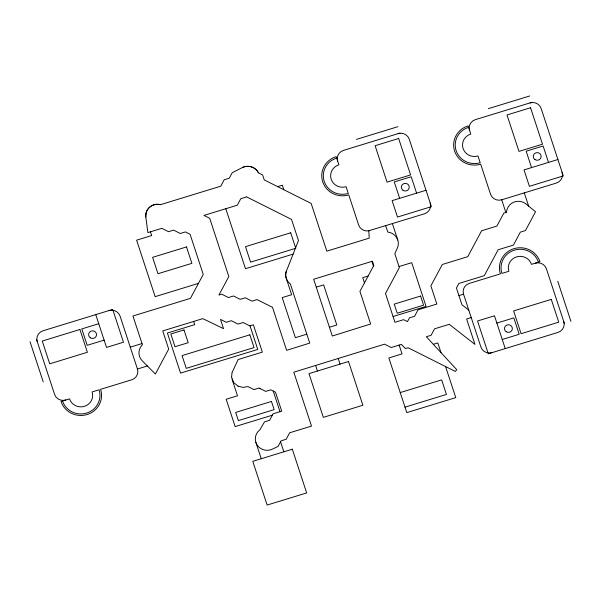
<?xml version="1.0" encoding="UTF-8"?>
<svg xmlns="http://www.w3.org/2000/svg" width="601" height="601" viewBox="0 0 601 601"><rect width="100%" height="100%" fill="white"/><g stroke="black" fill="none" stroke-linecap="round" stroke-linejoin="round"><path stroke-width="0.9" d="M286.121 271.795L298.472 240.565L291.53 219.418L246.125 196.64L245.847 197.158L240.761 198.713L237.29 205.189L203.957 215.413L209.704 218.291L228.823 276.543L218.907 295.053L221.731 294.19L228.433 297.548L233.519 295.993L240.22 299.351L245.306 297.795L252.007 301.154L257.085 299.591L272.508 307.329L286.624 350.338L309.748 343.088L290.328 283.942C286.467 281.163 284.671 275.821 286.279 271.314M231.994 372.823L231.603 376.917M145.758 215.361L145.743 215.924M145.78 214.805L145.848 214.241M285.708 274.627L285.7 275.063M285.73 273.943L285.783 273.508M146.051 213.137L145.833 217.141L147.884 232.602L161.827 228.327L168.528 231.685L173.614 230.123L180.315 233.488L185.401 231.926L190.074 234.277L203.251 274.417L190.419 298.374L132.949 315.991L142.414 344.801L141.783 345.44A11.855 11.464 0.6 0 0 142.272 360.84L155.374 374.002L168.701 349.121L162.728 330.926L202.785 318.643L223.542 328.649L220.507 319.401L226.254 322.279L231.332 320.724L238.034 324.082L243.12 322.527L249.821 325.885L253.374 324.795L262.344 352.126L238.131 359.548L232.114 372.477M285.881 272.824L285.978 272.396M145.9 213.776C146.584 209.787 149.566 206.331 153.368 204.986M146.186 212.589L146.366 212.055M146.554 211.522L146.787 211.011M147.027 210.5L147.313 210.004M147.606 209.524L147.936 209.058M148.274 208.6L148.657 208.179M149.04 207.751L149.461 207.368M149.882 206.984L150.34 206.631M150.806 206.293L151.294 205.993M151.79 205.692L152.308 205.437M242.714 167.401L243.187 167.191M152.737 205.226L156.087 204.317L160.655 204.618L220.755 186.197L224.226 179.722L229.312 178.159L232.234 172.697L242.241 167.619C247.897 164.591 255.763 167.003 258.468 172.893L262.645 174.989L264.26 179.909L311.16 203.439L326.824 251.15L369.217 238.154L368.856 230.761M243.788 166.98L244.284 166.815M153.916 204.791L154.472 204.64M356.453 139.387L397.885 126.691M399.981 133.061L343.479 150.385A8.895 8.602 0.6 0 0 337.702 161.181M488.358 108.646L529.789 95.95M531.885 102.328L475.383 119.644A8.895 8.602 0.6 0 0 469.599 130.44M277.692 186.648L282.327 185.221L283.807 189.713M426.011 190.262L392.115 200.651L397.494 217.051L431.39 206.661L409.266 139.244A8.895 8.602 0.6 0 0 398.095 133.64M557.916 159.52L524.012 169.91L529.398 186.31L563.295 175.92L541.163 108.503A8.895 8.602 0.6 0 0 529.999 102.899M293.085 254.118L245.478 268.715L225.788 208.72M198.443 283.387L155.156 296.654L136.615 240.175L151.677 235.554L150.445 231.813M468.585 127.344A19.164 18.541 0.6 0 0 456.121 150.618A19.164 18.541 0.6 0 0 480.184 162.691L477.975 155.944A11.855 11.464 0.6 0 1 463.086 148.477A11.855 11.464 0.6 0 1 470.793 134.083L468.104 125.887A20.75 20.066 0.6 0 0 454.611 151.076A20.75 20.066 0.6 0 0 480.665 164.148L490.536 194.213A8.895 8.602 0.6 0 0 501.7 199.81L556.316 183.072A8.895 8.602 0.6 0 0 562.1 172.277M98.744 323.729L81.796 328.92L87.175 345.32L104.131 340.128M316.261 287.165L323.646 284.904L336.808 324.983L329.416 327.252M130.274 347.153L142.001 343.554M368.135 276.024L362.741 277.677L364.454 282.898M399.034 266.559L411.708 262.675L426.064 306.397L393.054 316.517M62.549 401.002A19.164 18.541 0.6 0 0 86.619 413.075A19.164 18.541 0.6 0 0 99.082 389.801L92.118 391.935A11.855 11.464 0.6 0 1 84.403 406.336A11.855 11.464 0.6 0 1 69.521 398.861L61.047 401.46A20.75 20.066 0.6 0 0 87.1 414.532A20.75 20.066 0.6 0 0 100.592 389.335L131.664 379.817A8.895 8.602 0.6 0 0 137.449 369.014L147.38 365.971M306.818 334.179L295.376 337.687L282.215 297.6L291.628 294.715L286.151 277.962M458.939 295.602L463.551 294.19A8.895 8.602 0.6 0 1 469.336 283.394L500.408 273.868A20.75 20.066 0.6 0 1 513.9 248.679A20.75 20.066 0.6 0 1 539.953 261.751L531.479 264.342A11.855 11.464 0.6 0 0 516.597 256.875A11.855 11.464 0.6 0 0 508.882 271.269L501.918 273.41A19.164 18.541 0.6 0 1 514.381 250.136A19.164 18.541 0.6 0 1 538.451 262.209M471.229 317.576L466.616 318.996L474.963 344.411L449.248 324.315L434.576 328.815L431.105 335.29L426.342 336.755L456.745 369.675L455.333 371.448L408.102 347.754L405.472 348.565L401.408 344.396L391.236 347.513L384.565 344.17L293.806 372.199L311.498 426.101L289.622 432.803L286.151 439.286L281.073 440.841L278.075 446.43L272.433 449.135A11.855 11.464 0.6 0 1 256.079 442.929L255.718 441.855A11.855 11.464 0.6 0 1 259.917 429.783L264.53 421.849L269.616 420.287L273.087 413.811L281.719 411.167L275.491 392.19L270.811 389.839L265.732 391.401L259.031 388.036L253.945 389.598L247.935 386.578L242.962 387.405L238.019 386.158M260.473 388.764L259.963 388.509M496.869 323.083L513.825 317.891L519.204 334.284L502.256 339.482M433.336 344.32L437.821 342.946L441.006 352.629M272.343 415.201L235.156 426.597L226.186 399.267L237.485 395.804L232.031 379.126M400.221 392.573L441.652 379.87L446.438 394.444L405.006 407.147M244.9 166.657L245.411 166.537M155.035 204.498L155.606 204.4M246.042 166.439L246.56 166.372M156.185 204.31L156.763 204.265M247.199 166.327L247.717 166.312M157.342 204.235L157.928 204.242M248.363 166.334L248.882 166.364M158.506 204.265L159.085 204.332M249.52 166.447L250.031 166.522M159.663 204.408L160.227 204.528M250.655 166.672L251.165 166.8M251.766 166.995L252.255 167.176M252.841 167.431L253.314 167.649M238.004 386.15L233.676 382.491L231.633 377.285M253.862 167.964L254.313 168.227M254.832 168.588L255.245 168.896M468.772 310.101L461.951 304.775L456.444 287.992L458.863 283.469L484.286 275.671L498.169 249.761L513.427 245.088L520.361 232.129L525.447 230.574L535.536 211.74L526.025 203.979A11.855 11.464 0.6 0 0 513.99 202.094A11.855 11.464 0.6 0 0 506.598 211.469L506.545 212.296L503.826 213.137L496.884 226.089L481.634 230.769L467.751 256.68L442.328 264.47L430.872 285.858L436.844 304.053L418.041 309.815L414.57 316.299L409.484 317.854L407.47 321.61L403.587 319.664L394.955 322.309L385.496 293.491L399.372 267.58L394.819 253.697L397.351 248.078A11.855 11.464 0.6 0 0 397.892 240.37L397.516 239.303A11.855 11.464 0.6 0 0 387.863 232.099L385.624 225.698M255.725 169.309L256.109 169.647M256.544 170.106L256.897 170.481M257.281 170.977L257.589 171.383M257.927 171.909L258.19 172.344M548.495 162.405L543.116 146.005L526.16 151.204L531.547 167.604M557.788 281.351L570.95 321.43M524.297 192.883L528.647 206.12M564.362 323.451L546.414 268.79A8.895 8.602 0.6 0 0 535.251 263.193M501.7 199.81L505.869 212.506M505.246 348.595L494.48 315.795L477.532 320.994L488.297 353.786L557.976 332.428A8.895 8.602 0.6 0 0 563.761 321.633M463.551 294.19L480.898 347.032A8.895 8.602 0.6 0 0 492.061 352.637M416.591 193.146L411.212 176.747L394.264 181.945L399.642 198.345M445.574 366.55L455.768 397.607L406.802 412.617L388.862 357.956L402.039 353.914L399.147 345.087M392.4 223.625L397.779 240.024M371.906 261.39L373.454 266.108M338.243 358.594L340.053 364.108M315.6 365.37L317.456 371.042M273.237 391.056L280.013 411.685M250.016 325.825L257.769 349.444L180.555 373.108L167.401 333.022L194.709 324.653L193.65 321.445M280.562 441.795L283.845 451.802M255.861 442.328L261.247 458.728M137.449 369.014L120.102 316.179A8.895 8.602 0.6 0 0 108.939 310.574M95.754 314.616L106.52 347.416L123.468 342.217L112.703 309.425L43.024 330.783A8.895 8.602 0.6 0 0 37.239 341.578M36.638 339.753L54.586 394.414A8.895 8.602 0.6 0 0 65.749 400.018M30.05 341.774L43.212 381.86M285.971 277.301L285.888 276.866M285.775 276.19L285.738 275.754M145.825 217.051L145.78 216.488M336.68 158.086A19.164 18.541 0.6 0 0 324.217 181.359A19.164 18.541 0.6 0 0 348.287 193.432L346.071 186.686A11.855 11.464 0.6 0 1 331.181 179.218A11.855 11.464 0.6 0 1 338.896 164.824L336.207 156.628A20.75 20.066 0.6 0 0 322.707 181.818A20.75 20.066 0.6 0 0 348.76 194.889L358.632 224.954A8.895 8.602 0.6 0 0 368.443 230.859L424.411 213.813A8.895 8.602 0.6 0 0 430.196 203.018M373.799 265.454L359.924 291.365L370.637 324.007L332.3 336.019L313.662 279.247L372.417 261.232L373.799 265.454M398.651 138.485L375.107 145.705L387.074 182.141L410.611 174.929L398.651 138.485M530.555 107.744L507.011 114.964L518.971 151.399L542.515 144.187L530.555 107.744M186.505 246.936L152.609 257.333L157.988 273.725L191.892 263.336L186.505 246.936M290.689 232.797L245.493 246.65L250.579 262.141L295.775 248.281L290.689 232.797M79.91 329.498L42.25 341.045L49.725 363.823L87.385 352.276L79.91 329.498M184.004 329.941L170.819 333.983L175.011 346.732L188.188 342.698L184.004 329.941M249.858 334.817L182.065 355.604L186.25 368.353L254.05 347.573L249.858 334.817M420.587 296.045L394.226 304.129L397.216 313.241L423.577 305.158L420.587 296.045M348.527 361.517L308.982 373.634L323.338 417.364L362.884 405.247L348.527 361.517M551.275 299.388L513.615 310.935L521.09 333.713L558.75 322.166L551.275 299.388M271.464 401.438L235.682 412.406L238.372 420.602L274.154 409.634L271.464 401.438M292.319 449.202L252.773 461.328L267.122 505.05L306.675 492.933L292.319 449.202M506.155 331.707A3.952 3.824 0.6 0 0 512.352 328.897A3.952 3.824 0.6 0 0 506.741 325.111A3.952 3.824 0.6 0 0 506.155 331.707M90.323 337.777A3.952 3.824 0.6 0 0 96.521 334.967A3.952 3.824 0.6 0 0 90.909 331.174A3.952 3.824 0.6 0 0 90.323 337.777M534.95 159.573A3.952 3.824 0.6 0 0 541.148 156.771A3.952 3.824 0.6 0 0 535.536 152.977A3.952 3.824 0.6 0 0 534.95 159.573M403.046 190.314A3.952 3.824 0.6 0 0 409.243 187.512A3.952 3.824 0.6 0 0 403.632 183.718A3.952 3.824 0.6 0 0 403.046 190.314"/></g></svg>
